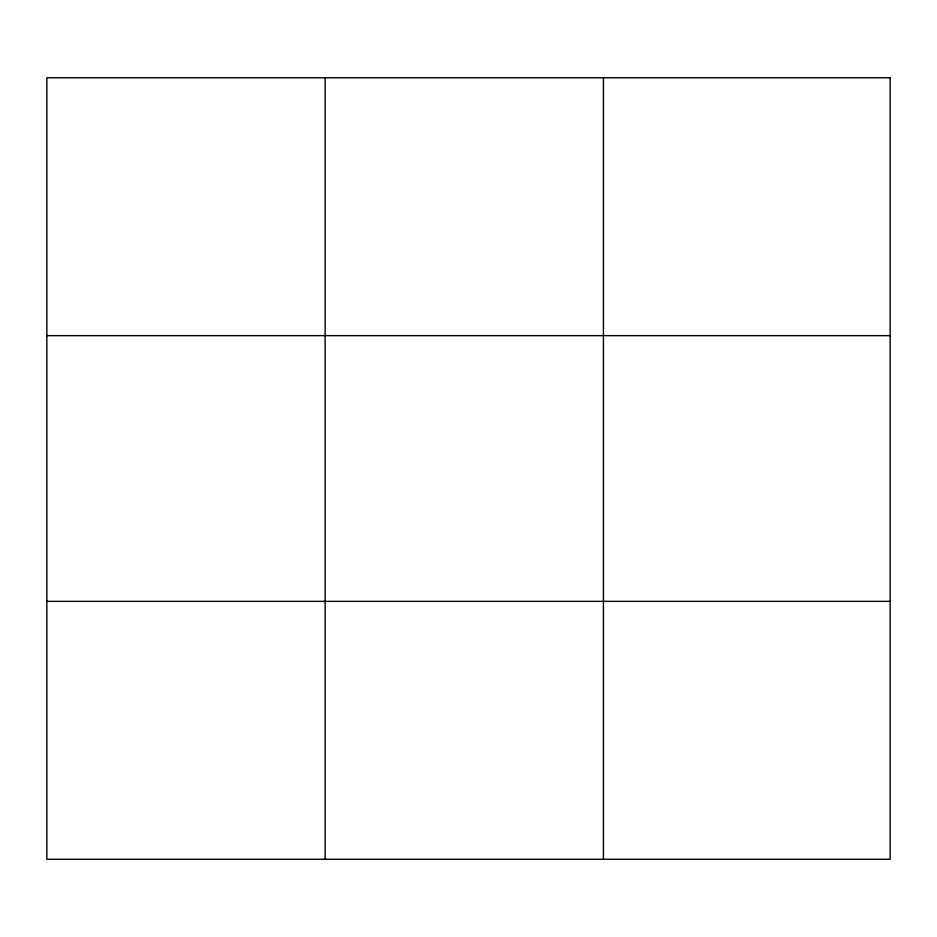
<?xml version="1.0" encoding="UTF-8"?>
<svg xmlns="http://www.w3.org/2000/svg" width="937" height="937" viewBox="0 0 937 937"><rect width="100%" height="100%" fill="white"/><g stroke="black" fill="none" stroke-linecap="round" stroke-linejoin="round"><path stroke-width="1.41" d="M325.139 77.748L325.139 859.252M603.428 77.748L603.428 859.252M46.85 335.645L890.15 335.645M46.85 601.355L890.15 601.355M890.15 77.748L890.15 859.252L46.85 859.252L46.85 77.748L890.15 77.748"/></g></svg>
